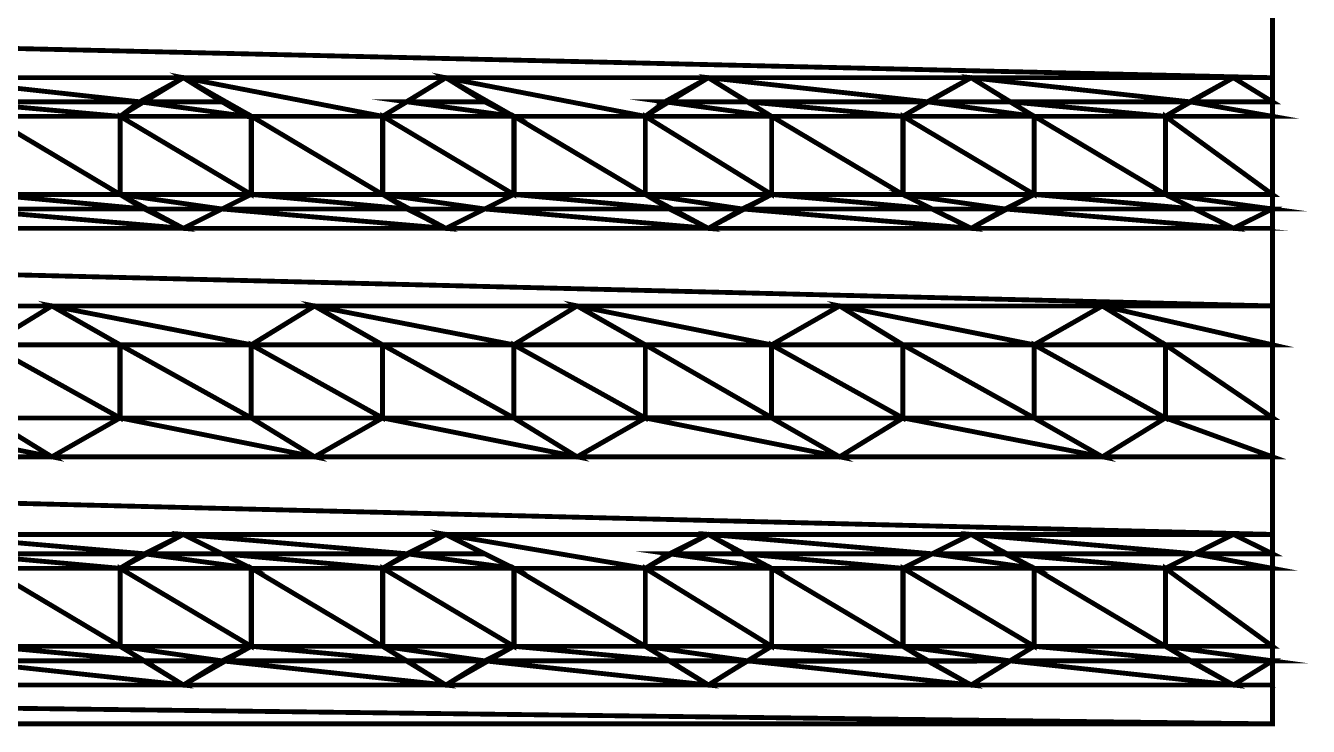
# Model space of a CAD drawing. Extents: x 0 to 210, y 0 to 297.
# Drawn here: x 115.26 to 126.44, y 175.5 to 181.62 of the extents above; entities that cross this region are included whole.
import ezdxf

# ---------------------------------------------------------------- set-up
doc = ezdxf.new("R2010")
doc.units = 0
doc.header["$MEASUREMENT"] = 0
for name, color, linetype in [('C00-00-00-BLACK', 7, 'Continuous'), ('C62-64-65', 252, 'Continuous'), ('C93-95-97', 253, 'Continuous')]:
    doc.layers.add(name, color=color, linetype=linetype)

msp = doc.modelspace()

# ---------------------------------------------------------------- linework, layer by layer
at = {"layer": 'C00-00-00-BLACK', "const_width": 0.0423}
for points in [[(126.132, 189.005), (126.132, 175.525)], [(116.08, 180.825), (116.632, 181.162)], [(116.632, 181.162), (117.224, 180.825)], [(118.369, 180.825), (118.922, 181.162)], [(118.922, 181.162), (119.514, 180.825)], [(120.661, 180.825), (121.211, 181.162)], [(121.211, 181.162), (121.763, 180.825)], [(122.907, 180.825), (123.503, 181.162)], [(123.503, 181.162), (124.053, 180.825)], [(125.198, 180.825), (125.791, 181.162)], [(125.791, 181.162), (126.132, 180.952)], [(116.08, 180.825), (116.08, 180.144)], [(117.224, 180.825), (117.224, 180.144)], [(118.369, 180.825), (118.369, 180.144)], [(119.514, 180.825), (119.514, 180.144)], [(120.661, 180.825), (120.661, 180.144)], [(121.763, 180.825), (121.763, 180.144)], [(122.907, 180.825), (122.907, 180.144)], [(124.053, 180.825), (124.053, 180.144)], [(125.198, 180.825), (125.198, 180.144)], [(116.08, 180.144), (116.632, 179.848)], [(116.632, 179.848), (117.224, 180.144)], [(118.369, 180.144), (118.922, 179.848)], [(118.922, 179.848), (119.514, 180.144)], [(120.661, 180.144), (121.211, 179.848)], [(121.211, 179.848), (121.763, 180.144)], [(122.907, 180.144), (123.503, 179.848)], [(123.503, 179.848), (124.053, 180.144)], [(125.198, 180.144), (125.791, 179.848)], [(125.791, 179.848), (126.132, 180.017)], [(114.935, 178.832), (115.485, 179.171)], [(115.485, 179.171), (116.08, 178.832)], [(117.224, 178.832), (117.777, 179.171)], [(117.777, 179.171), (118.369, 178.832)], [(119.514, 178.832), (120.066, 179.171)], [(120.066, 179.171), (120.661, 178.832)], [(121.763, 178.832), (122.356, 179.171)], [(122.356, 179.171), (122.907, 178.832)], [(124.053, 178.832), (124.648, 179.171)], [(124.648, 179.171), (125.198, 178.832)], [(116.08, 178.832), (116.08, 178.194)], [(117.224, 178.832), (117.224, 178.194)], [(118.369, 178.832), (118.369, 178.194)], [(119.514, 178.832), (119.514, 178.194)], [(120.661, 178.832), (120.661, 178.194)], [(121.763, 178.832), (121.763, 178.194)], [(122.907, 178.832), (122.907, 178.194)], [(124.053, 178.832), (124.053, 178.194)], [(125.198, 178.832), (125.198, 178.194)], [(114.935, 178.194), (115.485, 177.855)], [(115.485, 177.855), (116.08, 178.194)], [(117.224, 178.194), (117.777, 177.855)], [(117.777, 177.855), (118.369, 178.194)], [(119.514, 178.194), (120.066, 177.855)], [(120.066, 177.855), (120.661, 178.194)], [(121.763, 178.194), (122.356, 177.855)], [(122.356, 177.855), (122.907, 178.194)], [(124.053, 178.194), (124.648, 177.855)], [(124.648, 177.855), (125.198, 178.194)], [(116.08, 176.882), (116.632, 177.178)], [(116.632, 177.178), (117.224, 176.882)], [(118.369, 176.882), (118.922, 177.178)], [(118.922, 177.178), (119.514, 176.882)], [(120.661, 176.882), (121.211, 177.178)], [(121.211, 177.178), (121.763, 176.882)], [(122.907, 176.882), (123.503, 177.178)], [(123.503, 177.178), (124.053, 176.882)], [(125.198, 176.882), (125.791, 177.178)], [(125.791, 177.178), (126.132, 177.009)], [(116.08, 176.882), (116.08, 176.202)], [(117.224, 176.882), (117.224, 176.202)], [(118.369, 176.882), (118.369, 176.202)], [(119.514, 176.882), (119.514, 176.202)], [(120.661, 176.882), (120.661, 176.202)], [(121.763, 176.882), (121.763, 176.202)], [(122.907, 176.882), (122.907, 176.202)], [(124.053, 176.882), (124.053, 176.202)], [(125.198, 176.882), (125.198, 176.202)], [(116.08, 176.202), (116.632, 175.864)], [(116.632, 175.864), (117.224, 176.202)], [(118.369, 176.202), (118.922, 175.864)], [(118.922, 175.864), (119.514, 176.202)], [(120.661, 176.202), (121.211, 175.864)], [(121.211, 175.864), (121.763, 176.202)], [(122.907, 176.202), (123.503, 175.864)], [(123.503, 175.864), (124.053, 176.202)], [(125.198, 176.202), (125.791, 175.864)], [(125.791, 175.864), (126.132, 176.075)], [(126.132, 175.525), (98.7764, 175.525)]]:
    msp.add_lwpolyline(points, dxfattribs=at)
at = {"layer": 'C62-64-65', "const_width": 0.0423}
for points in [[(116.632, 181.162), (116.969, 180.952), (116.25, 180.952), (116.632, 181.162)], [(118.922, 181.162), (119.261, 180.952), (118.582, 180.952), (118.922, 181.162)], [(121.211, 181.162), (121.55, 180.952), (120.831, 180.952), (121.211, 181.162)], [(123.503, 181.162), (123.842, 180.952), (123.121, 180.952), (123.503, 181.162)], [(125.791, 181.162), (126.132, 180.952), (125.41, 180.952), (125.791, 181.162)], [(116.969, 180.952), (116.25, 180.952), (117.184, 180.825), (116.969, 180.952)], [(116.25, 180.952), (117.184, 180.825), (116.08, 180.825), (116.25, 180.952)], [(119.261, 180.952), (118.582, 180.952), (119.514, 180.825), (119.261, 180.952)], [(118.582, 180.952), (119.514, 180.825), (118.369, 180.825), (118.582, 180.952)], [(121.55, 180.952), (120.831, 180.952), (121.763, 180.825), (121.55, 180.952)], [(120.831, 180.952), (121.763, 180.825), (120.661, 180.825), (120.831, 180.952)], [(123.842, 180.952), (123.121, 180.952), (124.053, 180.825), (123.842, 180.952)], [(123.121, 180.952), (124.053, 180.825), (122.907, 180.825), (123.121, 180.952)], [(125.41, 180.952), (126.132, 180.825), (125.198, 180.825), (125.41, 180.952)], [(126.132, 180.952), (125.41, 180.952), (126.132, 180.825), (126.132, 180.952)], [(117.224, 180.825), (116.08, 180.825), (117.224, 180.144), (117.224, 180.825)], [(116.08, 180.825), (117.224, 180.144), (116.08, 180.144), (116.08, 180.825)], [(119.514, 180.825), (118.372, 180.825), (119.514, 180.144), (119.514, 180.825)], [(118.372, 180.825), (119.514, 180.144), (118.372, 180.144), (118.372, 180.825)], [(121.763, 180.825), (120.661, 180.825), (121.763, 180.144), (121.763, 180.825)], [(120.661, 180.825), (121.763, 180.144), (120.661, 180.144), (120.661, 180.825)], [(124.053, 180.825), (122.91, 180.825), (124.053, 180.144), (124.053, 180.825)], [(122.91, 180.825), (124.053, 180.144), (122.91, 180.144), (122.91, 180.825)], [(126.132, 180.825), (125.198, 180.825), (126.132, 180.144), (126.132, 180.825)], [(125.198, 180.825), (126.132, 180.144), (125.198, 180.144), (125.198, 180.825)], [(117.224, 180.144), (116.078, 180.144), (116.969, 180.017), (117.224, 180.144)], [(116.078, 180.144), (116.969, 180.017), (116.29, 180.017), (116.078, 180.144)], [(119.514, 180.144), (118.369, 180.144), (119.261, 180.017), (119.514, 180.144)], [(118.369, 180.144), (119.261, 180.017), (118.582, 180.017), (118.369, 180.144)], [(121.763, 180.144), (120.661, 180.144), (121.507, 180.017), (121.763, 180.144)], [(120.661, 180.144), (121.507, 180.017), (120.872, 180.017), (120.661, 180.144)], [(124.053, 180.144), (122.907, 180.144), (123.799, 180.017), (124.053, 180.144)], [(122.907, 180.144), (123.799, 180.017), (123.164, 180.017), (122.907, 180.144)], [(125.198, 180.144), (126.132, 180.144), (126.132, 180.017), (125.198, 180.144)], [(125.198, 180.144), (125.452, 180.017), (126.132, 180.017), (125.198, 180.144)], [(116.292, 180.017), (116.969, 180.017), (116.632, 179.848), (116.292, 180.017)], [(118.582, 180.017), (119.261, 180.017), (118.922, 179.848), (118.582, 180.017)], [(120.872, 180.017), (121.507, 180.017), (121.211, 179.848), (120.872, 180.017)], [(123.164, 180.017), (123.799, 180.017), (123.503, 179.848), (123.164, 180.017)], [(125.452, 180.017), (126.132, 180.017), (125.791, 179.848), (125.452, 180.017)], [(115.485, 179.171), (116.08, 178.832), (114.935, 178.832), (115.485, 179.171)], [(117.777, 179.171), (118.369, 178.832), (117.224, 178.832), (117.777, 179.171)], [(120.066, 179.171), (120.661, 178.832), (119.514, 178.832), (120.066, 179.171)], [(122.356, 179.171), (122.907, 178.832), (121.763, 178.832), (122.356, 179.171)], [(124.648, 179.171), (125.198, 178.832), (124.053, 178.832), (124.648, 179.171)], [(116.08, 178.832), (114.935, 178.832), (116.08, 178.194), (116.08, 178.832)], [(114.935, 178.832), (116.08, 178.194), (114.935, 178.194), (114.935, 178.832)], [(118.369, 178.832), (117.224, 178.832), (118.369, 178.194), (118.369, 178.832)], [(117.224, 178.832), (118.369, 178.194), (117.224, 178.194), (117.224, 178.832)], [(120.661, 178.832), (119.514, 178.832), (120.661, 178.194), (120.661, 178.832)], [(119.514, 178.832), (120.661, 178.194), (119.514, 178.194), (119.514, 178.832)], [(122.907, 178.832), (121.761, 178.832), (122.907, 178.194), (122.907, 178.832)], [(121.761, 178.832), (122.907, 178.194), (121.761, 178.194), (121.761, 178.832)], [(124.053, 178.832), (125.198, 178.832), (125.198, 178.194), (124.053, 178.832)], [(124.053, 178.832), (124.053, 178.194), (125.198, 178.194), (124.053, 178.832)], [(114.935, 178.194), (116.08, 178.194), (115.485, 177.855), (114.935, 178.194)], [(117.224, 178.194), (118.369, 178.194), (117.777, 177.855), (117.224, 178.194)], [(119.514, 178.194), (120.661, 178.194), (120.066, 177.855), (119.514, 178.194)], [(121.763, 178.194), (122.907, 178.194), (122.356, 177.855), (121.763, 178.194)], [(124.053, 178.194), (125.198, 178.194), (124.648, 177.855), (124.053, 178.194)], [(116.632, 177.178), (116.969, 177.009), (116.292, 177.009), (116.632, 177.178)], [(118.922, 177.178), (119.261, 177.009), (118.582, 177.009), (118.922, 177.178)], [(121.211, 177.178), (121.507, 177.009), (120.872, 177.009), (121.211, 177.178)], [(123.503, 177.178), (123.799, 177.009), (123.164, 177.009), (123.503, 177.178)], [(125.791, 177.178), (126.132, 177.009), (125.452, 177.009), (125.791, 177.178)], [(116.969, 177.009), (116.29, 177.009), (117.224, 176.882), (116.969, 177.009)], [(116.29, 177.009), (117.224, 176.882), (116.078, 176.882), (116.29, 177.009)], [(119.261, 177.009), (118.582, 177.009), (119.514, 176.882), (119.261, 177.009)], [(118.582, 177.009), (119.514, 176.882), (118.369, 176.882), (118.582, 177.009)], [(121.507, 177.009), (120.872, 177.009), (121.763, 176.882), (121.507, 177.009)], [(120.872, 177.009), (121.763, 176.882), (120.661, 176.882), (120.872, 177.009)], [(123.164, 177.009), (124.053, 176.882), (122.907, 176.882), (123.164, 177.009)], [(123.799, 177.009), (123.164, 177.009), (124.053, 176.882), (123.799, 177.009)], [(125.452, 177.009), (126.132, 176.882), (125.198, 176.882), (125.452, 177.009)], [(126.132, 177.009), (125.452, 177.009), (126.132, 176.882), (126.132, 177.009)], [(117.224, 176.882), (116.08, 176.882), (117.224, 176.202), (117.224, 176.882)], [(116.08, 176.882), (117.224, 176.202), (116.08, 176.202), (116.08, 176.882)], [(119.514, 176.882), (118.372, 176.882), (119.514, 176.202), (119.514, 176.882)], [(118.372, 176.882), (119.514, 176.202), (118.372, 176.202), (118.372, 176.882)], [(121.763, 176.882), (120.661, 176.882), (121.763, 176.202), (121.763, 176.882)], [(120.661, 176.882), (121.763, 176.202), (120.661, 176.202), (120.661, 176.882)], [(124.053, 176.882), (122.91, 176.882), (124.053, 176.202), (124.053, 176.882)], [(122.91, 176.882), (124.053, 176.202), (122.91, 176.202), (122.91, 176.882)], [(126.132, 176.882), (125.198, 176.882), (126.132, 176.202), (126.132, 176.882)], [(125.198, 176.882), (126.132, 176.202), (125.198, 176.202), (125.198, 176.882)], [(117.224, 176.202), (116.078, 176.202), (116.969, 176.075), (117.224, 176.202)], [(116.078, 176.202), (116.969, 176.075), (116.29, 176.075), (116.078, 176.202)], [(119.514, 176.202), (118.369, 176.202), (119.261, 176.075), (119.514, 176.202)], [(118.369, 176.202), (119.261, 176.075), (118.582, 176.075), (118.369, 176.202)], [(121.763, 176.202), (120.661, 176.202), (121.553, 176.075), (121.763, 176.202)], [(120.661, 176.202), (121.553, 176.075), (120.872, 176.075), (120.661, 176.202)], [(124.053, 176.202), (122.907, 176.202), (123.842, 176.075), (124.053, 176.202)], [(122.907, 176.202), (123.842, 176.075), (123.121, 176.075), (122.907, 176.202)], [(125.198, 176.202), (126.132, 176.202), (126.132, 176.075), (125.198, 176.202)], [(125.198, 176.202), (125.41, 176.075), (126.132, 176.075), (125.198, 176.202)], [(116.292, 176.075), (116.969, 176.075), (116.632, 175.864), (116.292, 176.075)], [(118.582, 176.075), (119.261, 176.075), (118.922, 175.864), (118.582, 176.075)], [(120.872, 176.075), (121.55, 176.075), (121.211, 175.864), (120.872, 176.075)], [(123.121, 176.075), (123.842, 176.075), (123.503, 175.864), (123.121, 176.075)], [(125.41, 176.075), (126.132, 176.075), (125.791, 175.864), (125.41, 176.075)]]:
    msp.add_lwpolyline(points, close=True, dxfattribs=at)
at = {"layer": 'C62-64-65'}
for points in [[(116.632, 181.162), (116.969, 180.952), (116.25, 180.952), (116.632, 181.162)], [(118.922, 181.162), (119.261, 180.952), (118.582, 180.952), (118.922, 181.162)], [(121.211, 181.162), (121.55, 180.952), (120.831, 180.952), (121.211, 181.162)], [(123.503, 181.162), (123.842, 180.952), (123.121, 180.952), (123.503, 181.162)], [(125.791, 181.162), (126.132, 180.952), (125.41, 180.952), (125.791, 181.162)], [(116.25, 180.952), (117.184, 180.825), (116.08, 180.825), (116.25, 180.952)], [(116.969, 180.952), (116.25, 180.952), (117.184, 180.825), (116.969, 180.952)], [(118.582, 180.952), (119.514, 180.825), (118.369, 180.825), (118.582, 180.952)], [(119.261, 180.952), (118.582, 180.952), (119.514, 180.825), (119.261, 180.952)], [(120.831, 180.952), (121.763, 180.825), (120.661, 180.825), (120.831, 180.952)], [(121.55, 180.952), (120.831, 180.952), (121.763, 180.825), (121.55, 180.952)], [(123.121, 180.952), (124.053, 180.825), (122.907, 180.825), (123.121, 180.952)], [(123.842, 180.952), (123.121, 180.952), (124.053, 180.825), (123.842, 180.952)], [(125.41, 180.952), (126.132, 180.825), (125.198, 180.825), (125.41, 180.952)], [(126.132, 180.952), (125.41, 180.952), (126.132, 180.825), (126.132, 180.952)], [(117.224, 180.825), (116.08, 180.825), (117.224, 180.144), (117.224, 180.825)], [(116.08, 180.825), (117.224, 180.144), (116.08, 180.144), (116.08, 180.825)], [(119.514, 180.825), (118.372, 180.825), (119.514, 180.144), (119.514, 180.825)], [(118.372, 180.825), (119.514, 180.144), (118.372, 180.144), (118.372, 180.825)], [(121.763, 180.825), (120.661, 180.825), (121.763, 180.144), (121.763, 180.825)], [(120.661, 180.825), (121.763, 180.144), (120.661, 180.144), (120.661, 180.825)], [(124.053, 180.825), (122.91, 180.825), (124.053, 180.144), (124.053, 180.825)], [(122.91, 180.825), (124.053, 180.144), (122.91, 180.144), (122.91, 180.825)], [(126.132, 180.825), (125.198, 180.825), (126.132, 180.144), (126.132, 180.825)], [(125.198, 180.825), (126.132, 180.144), (125.198, 180.144), (125.198, 180.825)], [(117.224, 180.144), (116.078, 180.144), (116.969, 180.017), (117.224, 180.144)], [(116.078, 180.144), (116.969, 180.017), (116.29, 180.017), (116.078, 180.144)], [(119.514, 180.144), (118.369, 180.144), (119.261, 180.017), (119.514, 180.144)], [(118.369, 180.144), (119.261, 180.017), (118.582, 180.017), (118.369, 180.144)], [(121.763, 180.144), (120.661, 180.144), (121.507, 180.017), (121.763, 180.144)], [(120.661, 180.144), (121.507, 180.017), (120.872, 180.017), (120.661, 180.144)], [(124.053, 180.144), (122.907, 180.144), (123.799, 180.017), (124.053, 180.144)], [(122.907, 180.144), (123.799, 180.017), (123.164, 180.017), (122.907, 180.144)], [(125.198, 180.144), (125.452, 180.017), (126.132, 180.017), (125.198, 180.144)], [(125.198, 180.144), (126.132, 180.144), (126.132, 180.017), (125.198, 180.144)], [(116.292, 180.017), (116.969, 180.017), (116.632, 179.848), (116.292, 180.017)], [(118.582, 180.017), (119.261, 180.017), (118.922, 179.848), (118.582, 180.017)], [(120.872, 180.017), (121.507, 180.017), (121.211, 179.848), (120.872, 180.017)], [(123.164, 180.017), (123.799, 180.017), (123.503, 179.848), (123.164, 180.017)], [(125.452, 180.017), (126.132, 180.017), (125.791, 179.848), (125.452, 180.017)], [(115.485, 179.171), (116.08, 178.832), (114.935, 178.832), (115.485, 179.171)], [(117.777, 179.171), (118.369, 178.832), (117.224, 178.832), (117.777, 179.171)], [(120.066, 179.171), (120.661, 178.832), (119.514, 178.832), (120.066, 179.171)], [(122.356, 179.171), (122.907, 178.832), (121.763, 178.832), (122.356, 179.171)], [(124.648, 179.171), (125.198, 178.832), (124.053, 178.832), (124.648, 179.171)], [(116.08, 178.832), (114.935, 178.832), (116.08, 178.194), (116.08, 178.832)], [(114.935, 178.832), (116.08, 178.194), (114.935, 178.194), (114.935, 178.832)], [(118.369, 178.832), (117.224, 178.832), (118.369, 178.194), (118.369, 178.832)], [(117.224, 178.832), (118.369, 178.194), (117.224, 178.194), (117.224, 178.832)], [(120.661, 178.832), (119.514, 178.832), (120.661, 178.194), (120.661, 178.832)], [(119.514, 178.832), (120.661, 178.194), (119.514, 178.194), (119.514, 178.832)], [(122.907, 178.832), (121.761, 178.832), (122.907, 178.194), (122.907, 178.832)], [(121.761, 178.832), (122.907, 178.194), (121.761, 178.194), (121.761, 178.832)], [(124.053, 178.832), (124.053, 178.194), (125.198, 178.194), (124.053, 178.832)], [(124.053, 178.832), (125.198, 178.832), (125.198, 178.194), (124.053, 178.832)], [(114.935, 178.194), (116.08, 178.194), (115.485, 177.855), (114.935, 178.194)], [(117.224, 178.194), (118.369, 178.194), (117.777, 177.855), (117.224, 178.194)], [(119.514, 178.194), (120.661, 178.194), (120.066, 177.855), (119.514, 178.194)], [(121.763, 178.194), (122.907, 178.194), (122.356, 177.855), (121.763, 178.194)], [(124.053, 178.194), (125.198, 178.194), (124.648, 177.855), (124.053, 178.194)], [(116.632, 177.178), (116.969, 177.009), (116.292, 177.009), (116.632, 177.178)], [(118.922, 177.178), (119.261, 177.009), (118.582, 177.009), (118.922, 177.178)], [(121.211, 177.178), (121.507, 177.009), (120.872, 177.009), (121.211, 177.178)], [(123.503, 177.178), (123.799, 177.009), (123.164, 177.009), (123.503, 177.178)], [(125.791, 177.178), (126.132, 177.009), (125.452, 177.009), (125.791, 177.178)], [(116.29, 177.009), (117.224, 176.882), (116.078, 176.882), (116.29, 177.009)], [(116.969, 177.009), (116.29, 177.009), (117.224, 176.882), (116.969, 177.009)], [(118.582, 177.009), (119.514, 176.882), (118.369, 176.882), (118.582, 177.009)], [(119.261, 177.009), (118.582, 177.009), (119.514, 176.882), (119.261, 177.009)], [(120.872, 177.009), (121.763, 176.882), (120.661, 176.882), (120.872, 177.009)], [(121.507, 177.009), (120.872, 177.009), (121.763, 176.882), (121.507, 177.009)], [(123.164, 177.009), (124.053, 176.882), (122.907, 176.882), (123.164, 177.009)], [(123.799, 177.009), (123.164, 177.009), (124.053, 176.882), (123.799, 177.009)], [(125.452, 177.009), (126.132, 176.882), (125.198, 176.882), (125.452, 177.009)], [(126.132, 177.009), (125.452, 177.009), (126.132, 176.882), (126.132, 177.009)], [(117.224, 176.882), (116.08, 176.882), (117.224, 176.202), (117.224, 176.882)], [(116.08, 176.882), (117.224, 176.202), (116.08, 176.202), (116.08, 176.882)], [(119.514, 176.882), (118.372, 176.882), (119.514, 176.202), (119.514, 176.882)], [(118.372, 176.882), (119.514, 176.202), (118.372, 176.202), (118.372, 176.882)], [(121.763, 176.882), (120.661, 176.882), (121.763, 176.202), (121.763, 176.882)], [(120.661, 176.882), (121.763, 176.202), (120.661, 176.202), (120.661, 176.882)], [(124.053, 176.882), (122.91, 176.882), (124.053, 176.202), (124.053, 176.882)], [(122.91, 176.882), (124.053, 176.202), (122.91, 176.202), (122.91, 176.882)], [(126.132, 176.882), (125.198, 176.882), (126.132, 176.202), (126.132, 176.882)], [(125.198, 176.882), (126.132, 176.202), (125.198, 176.202), (125.198, 176.882)], [(117.224, 176.202), (116.078, 176.202), (116.969, 176.075), (117.224, 176.202)], [(116.078, 176.202), (116.969, 176.075), (116.29, 176.075), (116.078, 176.202)], [(119.514, 176.202), (118.369, 176.202), (119.261, 176.075), (119.514, 176.202)], [(118.369, 176.202), (119.261, 176.075), (118.582, 176.075), (118.369, 176.202)], [(121.763, 176.202), (120.661, 176.202), (121.553, 176.075), (121.763, 176.202)], [(120.661, 176.202), (121.553, 176.075), (120.872, 176.075), (120.661, 176.202)], [(124.053, 176.202), (122.907, 176.202), (123.842, 176.075), (124.053, 176.202)], [(122.907, 176.202), (123.842, 176.075), (123.121, 176.075), (122.907, 176.202)], [(125.198, 176.202), (125.41, 176.075), (126.132, 176.075), (125.198, 176.202)], [(125.198, 176.202), (126.132, 176.202), (126.132, 176.075), (125.198, 176.202)], [(116.292, 176.075), (116.969, 176.075), (116.632, 175.864), (116.292, 176.075)], [(118.582, 176.075), (119.261, 176.075), (118.922, 175.864), (118.582, 176.075)], [(120.872, 176.075), (121.55, 176.075), (121.211, 175.864), (120.872, 176.075)], [(123.121, 176.075), (123.842, 176.075), (123.503, 175.864), (123.121, 176.075)], [(125.41, 176.075), (126.132, 176.075), (125.791, 175.864), (125.41, 176.075)]]:
    msp.add_lwpolyline(points, close=True, dxfattribs=at)
at = {"layer": 'C93-95-97', "const_width": 0.0423}
for points in [[(98.7764, 181.798), (126.132, 181.162), (98.7764, 181.162), (98.7764, 181.798)], [(126.132, 181.798), (98.7764, 181.798), (126.132, 181.162), (126.132, 181.798)], [(116.632, 181.162), (114.343, 181.162), (116.25, 180.952), (116.632, 181.162)], [(114.343, 181.162), (116.25, 180.952), (114.68, 180.952), (114.343, 181.162)], [(118.922, 181.162), (116.632, 181.162), (118.372, 180.825), (118.922, 181.162)], [(116.632, 181.162), (118.372, 180.825), (117.227, 180.825), (116.632, 181.162)], [(121.211, 181.162), (118.919, 181.162), (120.661, 180.825), (121.211, 181.162)], [(118.919, 181.162), (120.661, 180.825), (119.514, 180.825), (118.919, 181.162)], [(123.503, 181.162), (121.214, 181.162), (123.121, 180.952), (123.503, 181.162)], [(121.214, 181.162), (123.121, 180.952), (121.553, 180.952), (121.214, 181.162)], [(125.791, 181.162), (123.503, 181.162), (125.41, 180.952), (125.791, 181.162)], [(123.503, 181.162), (125.41, 180.952), (123.842, 180.952), (123.503, 181.162)], [(125.791, 181.162), (126.132, 181.162), (126.132, 180.952), (125.791, 181.162)], [(116.25, 180.952), (114.68, 180.952), (116.08, 180.825), (116.25, 180.952)], [(114.68, 180.952), (116.08, 180.825), (114.935, 180.825), (114.68, 180.952)], [(123.121, 180.952), (121.553, 180.952), (122.91, 180.825), (123.121, 180.952)], [(121.553, 180.952), (122.91, 180.825), (121.763, 180.825), (121.553, 180.952)], [(125.41, 180.952), (123.842, 180.952), (125.198, 180.825), (125.41, 180.952)], [(123.842, 180.952), (125.198, 180.825), (124.053, 180.825), (123.842, 180.952)], [(116.08, 180.825), (114.938, 180.825), (116.08, 180.144), (116.08, 180.825)], [(114.938, 180.825), (116.08, 180.144), (114.938, 180.144), (114.938, 180.825)], [(118.369, 180.825), (117.227, 180.825), (118.369, 180.144), (118.369, 180.825)], [(117.227, 180.825), (118.369, 180.144), (117.227, 180.144), (117.227, 180.825)], [(120.661, 180.825), (119.517, 180.825), (120.661, 180.144), (120.661, 180.825)], [(119.517, 180.825), (120.661, 180.144), (119.517, 180.144), (119.517, 180.825)], [(122.907, 180.825), (121.763, 180.825), (122.907, 180.144), (122.907, 180.825)], [(121.763, 180.825), (122.907, 180.144), (121.763, 180.144), (121.763, 180.825)], [(125.198, 180.825), (124.055, 180.825), (125.198, 180.144), (125.198, 180.825)], [(124.055, 180.825), (125.198, 180.144), (124.055, 180.144), (124.055, 180.825)], [(116.08, 180.144), (114.935, 180.144), (116.292, 180.017), (116.08, 180.144)], [(114.935, 180.144), (116.292, 180.017), (114.68, 180.017), (114.935, 180.144)], [(118.369, 180.144), (117.224, 180.144), (118.582, 180.017), (118.369, 180.144)], [(117.224, 180.144), (118.582, 180.017), (116.969, 180.017), (117.224, 180.144)], [(120.661, 180.144), (119.514, 180.144), (120.872, 180.017), (120.661, 180.144)], [(119.514, 180.144), (120.872, 180.017), (119.261, 180.017), (119.514, 180.144)], [(122.907, 180.144), (121.763, 180.144), (123.164, 180.017), (122.907, 180.144)], [(121.763, 180.144), (123.164, 180.017), (121.507, 180.017), (121.763, 180.144)], [(125.198, 180.144), (124.053, 180.144), (125.452, 180.017), (125.198, 180.144)], [(124.053, 180.144), (125.452, 180.017), (123.799, 180.017), (124.053, 180.144)], [(116.292, 180.017), (114.68, 180.017), (116.632, 179.848), (116.292, 180.017)], [(114.68, 180.017), (116.632, 179.848), (114.343, 179.848), (114.68, 180.017)], [(118.582, 180.017), (116.969, 180.017), (118.919, 179.848), (118.582, 180.017)], [(116.969, 180.017), (118.919, 179.848), (116.632, 179.848), (116.969, 180.017)], [(120.872, 180.017), (119.261, 180.017), (121.211, 179.848), (120.872, 180.017)], [(119.261, 180.017), (121.211, 179.848), (118.922, 179.848), (119.261, 180.017)], [(123.164, 180.017), (121.51, 180.017), (123.505, 179.848), (123.164, 180.017)], [(121.51, 180.017), (123.505, 179.848), (121.214, 179.848), (121.51, 180.017)], [(125.452, 180.017), (123.799, 180.017), (125.793, 179.848), (125.452, 180.017)], [(123.799, 180.017), (125.793, 179.848), (123.503, 179.848), (123.799, 180.017)], [(126.132, 180.017), (126.132, 179.848), (125.791, 179.848), (126.132, 180.017)], [(98.7764, 179.848), (126.132, 179.171), (98.7764, 179.171), (98.7764, 179.848)], [(126.132, 179.848), (98.7764, 179.848), (126.132, 179.171), (126.132, 179.848)], [(115.485, 179.171), (113.239, 179.171), (114.935, 178.832), (115.485, 179.171)], [(117.777, 179.171), (115.485, 179.171), (117.227, 178.832), (117.777, 179.171)], [(115.485, 179.171), (117.227, 178.832), (116.08, 178.832), (115.485, 179.171)], [(120.066, 179.171), (117.774, 179.171), (119.514, 178.832), (120.066, 179.171)], [(117.774, 179.171), (119.514, 178.832), (118.369, 178.832), (117.774, 179.171)], [(122.356, 179.171), (120.069, 179.171), (121.763, 178.832), (122.356, 179.171)], [(120.069, 179.171), (121.763, 178.832), (120.661, 178.832), (120.069, 179.171)], [(124.648, 179.171), (122.356, 179.171), (124.053, 178.832), (124.648, 179.171)], [(122.356, 179.171), (124.053, 178.832), (122.91, 178.832), (122.356, 179.171)], [(126.132, 179.171), (124.648, 179.171), (126.132, 178.832), (126.132, 179.171)], [(124.648, 179.171), (126.132, 178.832), (125.198, 178.832), (124.648, 179.171)], [(117.224, 178.832), (116.078, 178.832), (117.224, 178.194), (117.224, 178.832)], [(116.078, 178.832), (117.224, 178.194), (116.078, 178.194), (116.078, 178.832)], [(119.514, 178.832), (118.369, 178.832), (119.514, 178.194), (119.514, 178.832)], [(118.369, 178.832), (119.514, 178.194), (118.369, 178.194), (118.369, 178.832)], [(121.763, 178.832), (120.661, 178.832), (121.763, 178.197), (121.763, 178.832)], [(120.661, 178.832), (121.763, 178.197), (120.661, 178.197), (120.661, 178.832)], [(124.053, 178.832), (122.907, 178.832), (124.053, 178.194), (124.053, 178.832)], [(122.907, 178.832), (124.053, 178.194), (122.907, 178.194), (122.907, 178.832)], [(126.132, 178.832), (125.198, 178.832), (126.132, 178.197), (126.132, 178.832)], [(125.198, 178.832), (126.132, 178.197), (125.198, 178.197), (125.198, 178.832)], [(113.789, 178.194), (115.485, 177.855), (113.239, 177.855), (113.789, 178.194)], [(114.935, 178.194), (113.789, 178.194), (115.485, 177.855), (114.935, 178.194)], [(116.08, 178.194), (117.777, 177.855), (115.485, 177.855), (116.08, 178.194)], [(117.224, 178.194), (116.08, 178.194), (117.777, 177.855), (117.224, 178.194)], [(118.369, 178.194), (120.066, 177.855), (117.777, 177.855), (118.369, 178.194)], [(119.514, 178.194), (118.369, 178.194), (120.066, 177.855), (119.514, 178.194)], [(120.661, 178.194), (122.356, 177.855), (120.069, 177.855), (120.661, 178.194)], [(121.763, 178.194), (120.661, 178.194), (122.356, 177.855), (121.763, 178.194)], [(122.91, 178.194), (124.648, 177.855), (122.356, 177.855), (122.91, 178.194)], [(124.053, 178.194), (122.91, 178.194), (124.648, 177.855), (124.053, 178.194)], [(125.198, 178.194), (126.132, 177.855), (124.648, 177.855), (125.198, 178.194)], [(126.132, 178.194), (125.198, 178.194), (126.132, 177.855), (126.132, 178.194)], [(98.7764, 177.855), (126.132, 177.178), (98.7764, 177.178), (98.7764, 177.855)], [(126.132, 177.855), (98.7764, 177.855), (126.132, 177.178), (126.132, 177.855)], [(116.632, 177.178), (114.34, 177.178), (116.292, 177.009), (116.632, 177.178)], [(114.34, 177.178), (116.292, 177.009), (114.68, 177.009), (114.34, 177.178)], [(118.922, 177.178), (116.632, 177.178), (118.582, 177.009), (118.922, 177.178)], [(116.632, 177.178), (118.582, 177.009), (116.969, 177.009), (116.632, 177.178)], [(121.211, 177.178), (118.919, 177.178), (120.661, 176.882), (121.211, 177.178)], [(118.919, 177.178), (120.661, 176.882), (119.514, 176.882), (118.919, 177.178)], [(123.503, 177.178), (121.214, 177.178), (123.164, 177.009), (123.503, 177.178)], [(121.214, 177.178), (123.164, 177.009), (121.51, 177.009), (121.214, 177.178)], [(125.791, 177.178), (123.503, 177.178), (125.452, 177.009), (125.791, 177.178)], [(123.503, 177.178), (125.452, 177.009), (123.799, 177.009), (123.503, 177.178)], [(125.791, 177.178), (126.132, 177.178), (126.132, 177.009), (125.791, 177.178)], [(116.292, 177.009), (114.68, 177.009), (116.08, 176.882), (116.292, 177.009)], [(114.68, 177.009), (116.08, 176.882), (114.935, 176.882), (114.68, 177.009)], [(118.582, 177.009), (116.969, 177.009), (118.369, 176.882), (118.582, 177.009)], [(116.969, 177.009), (118.369, 176.882), (117.224, 176.882), (116.969, 177.009)], [(123.164, 177.009), (121.51, 177.009), (122.91, 176.882), (123.164, 177.009)], [(121.51, 177.009), (122.91, 176.882), (121.763, 176.882), (121.51, 177.009)], [(125.452, 177.009), (123.799, 177.009), (125.198, 176.882), (125.452, 177.009)], [(123.799, 177.009), (125.198, 176.882), (124.053, 176.882), (123.799, 177.009)], [(116.08, 176.882), (114.938, 176.882), (116.08, 176.202), (116.08, 176.882)], [(114.938, 176.882), (116.08, 176.202), (114.938, 176.202), (114.938, 176.882)], [(118.369, 176.882), (117.227, 176.882), (118.369, 176.202), (118.369, 176.882)], [(117.227, 176.882), (118.369, 176.202), (117.227, 176.202), (117.227, 176.882)], [(120.661, 176.882), (119.517, 176.882), (120.661, 176.202), (120.661, 176.882)], [(119.517, 176.882), (120.661, 176.202), (119.517, 176.202), (119.517, 176.882)], [(122.907, 176.882), (121.763, 176.882), (122.907, 176.202), (122.907, 176.882)], [(121.763, 176.882), (122.907, 176.202), (121.763, 176.202), (121.763, 176.882)], [(125.198, 176.882), (124.055, 176.882), (125.198, 176.202), (125.198, 176.882)], [(124.055, 176.882), (125.198, 176.202), (124.055, 176.202), (124.055, 176.882)], [(116.08, 176.202), (114.935, 176.202), (116.292, 176.075), (116.08, 176.202)], [(114.935, 176.202), (116.292, 176.075), (114.68, 176.075), (114.935, 176.202)], [(118.369, 176.202), (117.224, 176.202), (118.582, 176.075), (118.369, 176.202)], [(117.224, 176.202), (118.582, 176.075), (116.969, 176.075), (117.224, 176.202)], [(120.661, 176.202), (119.514, 176.202), (120.872, 176.075), (120.661, 176.202)], [(119.514, 176.202), (120.872, 176.075), (119.261, 176.075), (119.514, 176.202)], [(122.907, 176.202), (121.763, 176.202), (123.121, 176.072), (122.907, 176.202)], [(121.763, 176.202), (123.121, 176.072), (121.553, 176.072), (121.763, 176.202)], [(125.198, 176.202), (124.053, 176.202), (125.41, 176.075), (125.198, 176.202)], [(124.053, 176.202), (125.41, 176.075), (123.842, 176.075), (124.053, 176.202)], [(126.132, 176.075), (126.132, 175.864), (125.791, 175.864), (126.132, 176.075)], [(114.68, 176.075), (116.633, 175.864), (114.343, 175.864), (114.68, 176.075)], [(116.292, 176.075), (114.68, 176.075), (116.633, 175.864), (116.292, 176.075)], [(116.969, 176.075), (118.922, 175.864), (116.632, 175.864), (116.969, 176.075)], [(118.582, 176.075), (116.969, 176.075), (118.922, 175.864), (118.582, 176.075)], [(119.261, 176.075), (121.214, 175.864), (118.922, 175.864), (119.261, 176.075)], [(120.872, 176.075), (119.261, 176.075), (121.214, 175.864), (120.872, 176.075)], [(121.553, 176.075), (123.505, 175.864), (121.214, 175.864), (121.553, 176.075)], [(123.121, 176.075), (121.553, 176.075), (123.505, 175.864), (123.121, 176.075)], [(123.842, 176.075), (125.793, 175.864), (123.503, 175.864), (123.842, 176.075)], [(125.41, 176.075), (123.842, 176.075), (125.793, 175.864), (125.41, 176.075)], [(98.7764, 175.864), (126.132, 175.525), (98.7764, 175.525), (98.7764, 175.864)], [(126.132, 175.864), (98.7764, 175.864), (126.132, 175.525), (126.132, 175.864)]]:
    msp.add_lwpolyline(points, close=True, dxfattribs=at)
at = {"layer": 'C93-95-97'}
for points in [[(126.132, 181.798), (98.7764, 181.798), (126.132, 181.162), (126.132, 181.798)], [(98.7764, 181.798), (126.132, 181.162), (98.7764, 181.162), (98.7764, 181.798)], [(116.632, 181.162), (114.343, 181.162), (116.25, 180.952), (116.632, 181.162)], [(114.343, 181.162), (116.25, 180.952), (114.68, 180.952), (114.343, 181.162)], [(118.922, 181.162), (116.632, 181.162), (118.372, 180.825), (118.922, 181.162)], [(116.632, 181.162), (118.372, 180.825), (117.227, 180.825), (116.632, 181.162)], [(121.211, 181.162), (118.919, 181.162), (120.661, 180.825), (121.211, 181.162)], [(118.919, 181.162), (120.661, 180.825), (119.514, 180.825), (118.919, 181.162)], [(123.503, 181.162), (121.214, 181.162), (123.121, 180.952), (123.503, 181.162)], [(121.214, 181.162), (123.121, 180.952), (121.553, 180.952), (121.214, 181.162)], [(125.791, 181.162), (123.503, 181.162), (125.41, 180.952), (125.791, 181.162)], [(123.503, 181.162), (125.41, 180.952), (123.842, 180.952), (123.503, 181.162)], [(125.791, 181.162), (126.132, 181.162), (126.132, 180.952), (125.791, 181.162)], [(116.25, 180.952), (114.68, 180.952), (116.08, 180.825), (116.25, 180.952)], [(114.68, 180.952), (116.08, 180.825), (114.935, 180.825), (114.68, 180.952)], [(123.121, 180.952), (121.553, 180.952), (122.91, 180.825), (123.121, 180.952)], [(121.553, 180.952), (122.91, 180.825), (121.763, 180.825), (121.553, 180.952)], [(125.41, 180.952), (123.842, 180.952), (125.198, 180.825), (125.41, 180.952)], [(123.842, 180.952), (125.198, 180.825), (124.053, 180.825), (123.842, 180.952)], [(116.08, 180.825), (114.938, 180.825), (116.08, 180.144), (116.08, 180.825)], [(114.938, 180.825), (116.08, 180.144), (114.938, 180.144), (114.938, 180.825)], [(118.369, 180.825), (117.227, 180.825), (118.369, 180.144), (118.369, 180.825)], [(117.227, 180.825), (118.369, 180.144), (117.227, 180.144), (117.227, 180.825)], [(120.661, 180.825), (119.517, 180.825), (120.661, 180.144), (120.661, 180.825)], [(119.517, 180.825), (120.661, 180.144), (119.517, 180.144), (119.517, 180.825)], [(122.907, 180.825), (121.763, 180.825), (122.907, 180.144), (122.907, 180.825)], [(121.763, 180.825), (122.907, 180.144), (121.763, 180.144), (121.763, 180.825)], [(125.198, 180.825), (124.055, 180.825), (125.198, 180.144), (125.198, 180.825)], [(124.055, 180.825), (125.198, 180.144), (124.055, 180.144), (124.055, 180.825)], [(114.935, 180.144), (116.292, 180.017), (114.68, 180.017), (114.935, 180.144)], [(116.08, 180.144), (114.935, 180.144), (116.292, 180.017), (116.08, 180.144)], [(117.224, 180.144), (118.582, 180.017), (116.969, 180.017), (117.224, 180.144)], [(118.369, 180.144), (117.224, 180.144), (118.582, 180.017), (118.369, 180.144)], [(119.514, 180.144), (120.872, 180.017), (119.261, 180.017), (119.514, 180.144)], [(120.661, 180.144), (119.514, 180.144), (120.872, 180.017), (120.661, 180.144)], [(121.763, 180.144), (123.164, 180.017), (121.507, 180.017), (121.763, 180.144)], [(122.907, 180.144), (121.763, 180.144), (123.164, 180.017), (122.907, 180.144)], [(124.053, 180.144), (125.452, 180.017), (123.799, 180.017), (124.053, 180.144)], [(125.198, 180.144), (124.053, 180.144), (125.452, 180.017), (125.198, 180.144)], [(114.68, 180.017), (116.632, 179.848), (114.343, 179.848), (114.68, 180.017)], [(116.292, 180.017), (114.68, 180.017), (116.632, 179.848), (116.292, 180.017)], [(116.969, 180.017), (118.919, 179.848), (116.632, 179.848), (116.969, 180.017)], [(118.582, 180.017), (116.969, 180.017), (118.919, 179.848), (118.582, 180.017)], [(119.261, 180.017), (121.211, 179.848), (118.922, 179.848), (119.261, 180.017)], [(120.872, 180.017), (119.261, 180.017), (121.211, 179.848), (120.872, 180.017)], [(121.51, 180.017), (123.505, 179.848), (121.214, 179.848), (121.51, 180.017)], [(123.164, 180.017), (121.51, 180.017), (123.505, 179.848), (123.164, 180.017)], [(123.799, 180.017), (125.793, 179.848), (123.503, 179.848), (123.799, 180.017)], [(125.452, 180.017), (123.799, 180.017), (125.793, 179.848), (125.452, 180.017)], [(126.132, 180.017), (126.132, 179.848), (125.791, 179.848), (126.132, 180.017)], [(126.132, 179.848), (98.7764, 179.848), (126.132, 179.171), (126.132, 179.848)], [(98.7764, 179.848), (126.132, 179.171), (98.7764, 179.171), (98.7764, 179.848)], [(115.485, 179.171), (113.239, 179.171), (114.935, 178.832), (115.485, 179.171)], [(117.777, 179.171), (115.485, 179.171), (117.227, 178.832), (117.777, 179.171)], [(115.485, 179.171), (117.227, 178.832), (116.08, 178.832), (115.485, 179.171)], [(120.066, 179.171), (117.774, 179.171), (119.514, 178.832), (120.066, 179.171)], [(117.774, 179.171), (119.514, 178.832), (118.369, 178.832), (117.774, 179.171)], [(122.356, 179.171), (120.069, 179.171), (121.763, 178.832), (122.356, 179.171)], [(120.069, 179.171), (121.763, 178.832), (120.661, 178.832), (120.069, 179.171)], [(124.648, 179.171), (122.356, 179.171), (124.053, 178.832), (124.648, 179.171)], [(122.356, 179.171), (124.053, 178.832), (122.91, 178.832), (122.356, 179.171)], [(126.132, 179.171), (124.648, 179.171), (126.132, 178.832), (126.132, 179.171)], [(124.648, 179.171), (126.132, 178.832), (125.198, 178.832), (124.648, 179.171)], [(117.224, 178.832), (116.078, 178.832), (117.224, 178.194), (117.224, 178.832)], [(116.078, 178.832), (117.224, 178.194), (116.078, 178.194), (116.078, 178.832)], [(119.514, 178.832), (118.369, 178.832), (119.514, 178.194), (119.514, 178.832)], [(118.369, 178.832), (119.514, 178.194), (118.369, 178.194), (118.369, 178.832)], [(121.763, 178.832), (120.661, 178.832), (121.763, 178.197), (121.763, 178.832)], [(120.661, 178.832), (121.763, 178.197), (120.661, 178.197), (120.661, 178.832)], [(124.053, 178.832), (122.907, 178.832), (124.053, 178.194), (124.053, 178.832)], [(122.907, 178.832), (124.053, 178.194), (122.907, 178.194), (122.907, 178.832)], [(126.132, 178.832), (125.198, 178.832), (126.132, 178.197), (126.132, 178.832)], [(125.198, 178.832), (126.132, 178.197), (125.198, 178.197), (125.198, 178.832)], [(113.789, 178.194), (115.485, 177.855), (113.239, 177.855), (113.789, 178.194)], [(114.935, 178.194), (113.789, 178.194), (115.485, 177.855), (114.935, 178.194)], [(116.08, 178.194), (117.777, 177.855), (115.485, 177.855), (116.08, 178.194)], [(117.224, 178.194), (116.08, 178.194), (117.777, 177.855), (117.224, 178.194)], [(118.369, 178.194), (120.066, 177.855), (117.777, 177.855), (118.369, 178.194)], [(119.514, 178.194), (118.369, 178.194), (120.066, 177.855), (119.514, 178.194)], [(120.661, 178.194), (122.356, 177.855), (120.069, 177.855), (120.661, 178.194)], [(121.763, 178.194), (120.661, 178.194), (122.356, 177.855), (121.763, 178.194)], [(122.91, 178.194), (124.648, 177.855), (122.356, 177.855), (122.91, 178.194)], [(124.053, 178.194), (122.91, 178.194), (124.648, 177.855), (124.053, 178.194)], [(125.198, 178.194), (126.132, 177.855), (124.648, 177.855), (125.198, 178.194)], [(126.132, 178.194), (125.198, 178.194), (126.132, 177.855), (126.132, 178.194)], [(126.132, 177.855), (98.7764, 177.855), (126.132, 177.178), (126.132, 177.855)], [(98.7764, 177.855), (126.132, 177.178), (98.7764, 177.178), (98.7764, 177.855)], [(116.632, 177.178), (114.34, 177.178), (116.292, 177.009), (116.632, 177.178)], [(114.34, 177.178), (116.292, 177.009), (114.68, 177.009), (114.34, 177.178)], [(118.922, 177.178), (116.632, 177.178), (118.582, 177.009), (118.922, 177.178)], [(116.632, 177.178), (118.582, 177.009), (116.969, 177.009), (116.632, 177.178)], [(121.211, 177.178), (118.919, 177.178), (120.661, 176.882), (121.211, 177.178)], [(118.919, 177.178), (120.661, 176.882), (119.514, 176.882), (118.919, 177.178)], [(123.503, 177.178), (121.214, 177.178), (123.164, 177.009), (123.503, 177.178)], [(121.214, 177.178), (123.164, 177.009), (121.51, 177.009), (121.214, 177.178)], [(125.791, 177.178), (123.503, 177.178), (125.452, 177.009), (125.791, 177.178)], [(123.503, 177.178), (125.452, 177.009), (123.799, 177.009), (123.503, 177.178)], [(125.791, 177.178), (126.132, 177.178), (126.132, 177.009), (125.791, 177.178)], [(116.292, 177.009), (114.68, 177.009), (116.08, 176.882), (116.292, 177.009)], [(114.68, 177.009), (116.08, 176.882), (114.935, 176.882), (114.68, 177.009)], [(118.582, 177.009), (116.969, 177.009), (118.369, 176.882), (118.582, 177.009)], [(116.969, 177.009), (118.369, 176.882), (117.224, 176.882), (116.969, 177.009)], [(123.164, 177.009), (121.51, 177.009), (122.91, 176.882), (123.164, 177.009)], [(121.51, 177.009), (122.91, 176.882), (121.763, 176.882), (121.51, 177.009)], [(125.452, 177.009), (123.799, 177.009), (125.198, 176.882), (125.452, 177.009)], [(123.799, 177.009), (125.198, 176.882), (124.053, 176.882), (123.799, 177.009)], [(116.08, 176.882), (114.938, 176.882), (116.08, 176.202), (116.08, 176.882)], [(114.938, 176.882), (116.08, 176.202), (114.938, 176.202), (114.938, 176.882)], [(118.369, 176.882), (117.227, 176.882), (118.369, 176.202), (118.369, 176.882)], [(117.227, 176.882), (118.369, 176.202), (117.227, 176.202), (117.227, 176.882)], [(120.661, 176.882), (119.517, 176.882), (120.661, 176.202), (120.661, 176.882)], [(119.517, 176.882), (120.661, 176.202), (119.517, 176.202), (119.517, 176.882)], [(122.907, 176.882), (121.763, 176.882), (122.907, 176.202), (122.907, 176.882)], [(121.763, 176.882), (122.907, 176.202), (121.763, 176.202), (121.763, 176.882)], [(125.198, 176.882), (124.055, 176.882), (125.198, 176.202), (125.198, 176.882)], [(124.055, 176.882), (125.198, 176.202), (124.055, 176.202), (124.055, 176.882)], [(114.935, 176.202), (116.292, 176.075), (114.68, 176.075), (114.935, 176.202)], [(116.08, 176.202), (114.935, 176.202), (116.292, 176.075), (116.08, 176.202)], [(117.224, 176.202), (118.582, 176.075), (116.969, 176.075), (117.224, 176.202)], [(118.369, 176.202), (117.224, 176.202), (118.582, 176.075), (118.369, 176.202)], [(119.514, 176.202), (120.872, 176.075), (119.261, 176.075), (119.514, 176.202)], [(120.661, 176.202), (119.514, 176.202), (120.872, 176.075), (120.661, 176.202)], [(121.763, 176.202), (123.121, 176.072), (121.553, 176.072), (121.763, 176.202)], [(122.907, 176.202), (121.763, 176.202), (123.121, 176.072), (122.907, 176.202)], [(124.053, 176.202), (125.41, 176.075), (123.842, 176.075), (124.053, 176.202)], [(125.198, 176.202), (124.053, 176.202), (125.41, 176.075), (125.198, 176.202)], [(114.68, 176.075), (116.633, 175.864), (114.343, 175.864), (114.68, 176.075)], [(116.292, 176.075), (114.68, 176.075), (116.633, 175.864), (116.292, 176.075)], [(116.969, 176.075), (118.922, 175.864), (116.632, 175.864), (116.969, 176.075)], [(118.582, 176.075), (116.969, 176.075), (118.922, 175.864), (118.582, 176.075)], [(119.261, 176.075), (121.214, 175.864), (118.922, 175.864), (119.261, 176.075)], [(120.872, 176.075), (119.261, 176.075), (121.214, 175.864), (120.872, 176.075)], [(121.553, 176.075), (123.505, 175.864), (121.214, 175.864), (121.553, 176.075)], [(123.121, 176.075), (121.553, 176.075), (123.505, 175.864), (123.121, 176.075)], [(123.842, 176.075), (125.793, 175.864), (123.503, 175.864), (123.842, 176.075)], [(125.41, 176.075), (123.842, 176.075), (125.793, 175.864), (125.41, 176.075)], [(126.132, 176.075), (126.132, 175.864), (125.791, 175.864), (126.132, 176.075)], [(126.132, 175.864), (98.7764, 175.864), (126.132, 175.525), (126.132, 175.864)], [(98.7764, 175.864), (126.132, 175.525), (98.7764, 175.525), (98.7764, 175.864)]]:
    msp.add_lwpolyline(points, close=True, dxfattribs=at)

doc.saveas('drawing.dxf')
